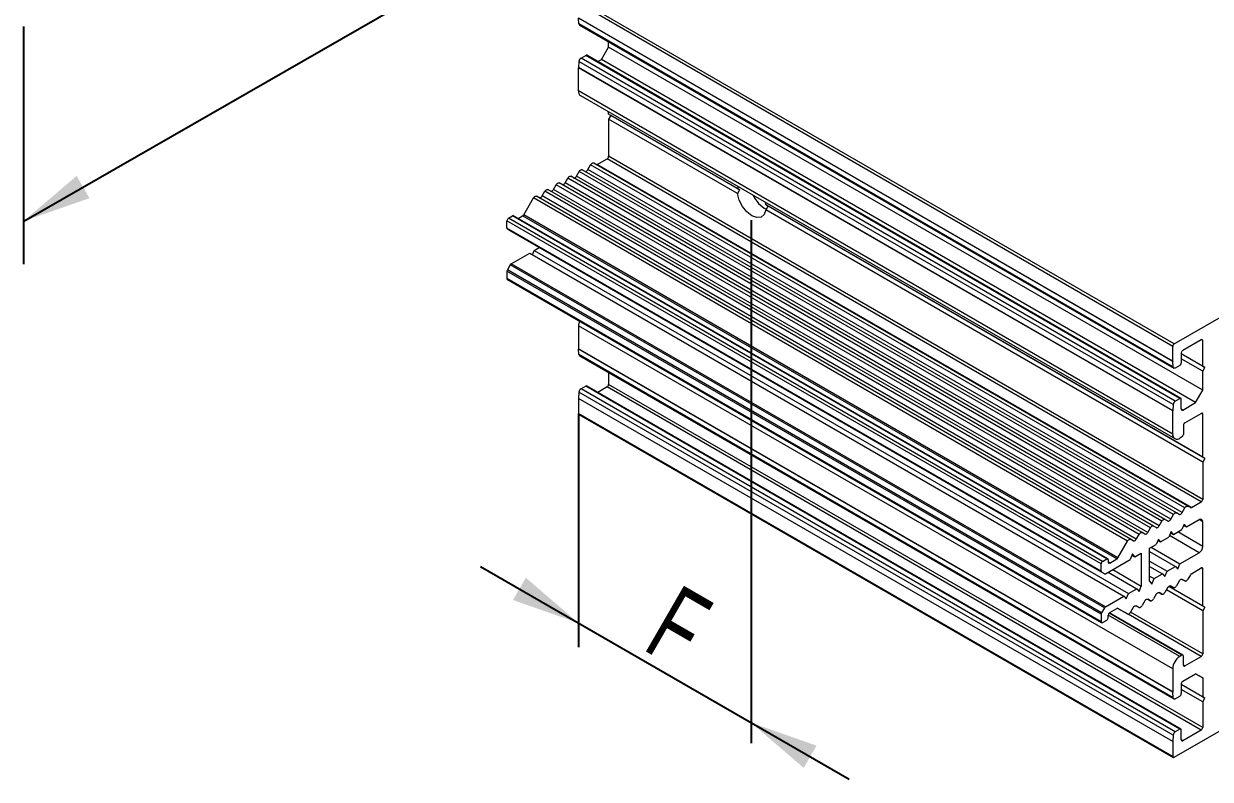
# Model space of a CAD drawing. Header units: millimetres. Extents: x 226 to 1066, y 456 to 1447.
# Drawn here: x 338.4 to 391.1, y 909.1 to 942.7 of the extents above; entities that cross this region are included whole.
import ezdxf

# ---------------------------------------------------------------- set-up
doc = ezdxf.new("R2010")
doc.units = ezdxf.units.MM
doc.styles.add('SLDTEXTSTYLE0', font='TXT', dxfattribs={"width": 0.663, "bigfont": 'bigfont'})

# ---------------------------------------------------------------- blocks, each defined once
blk = doc.blocks.new('M.T.TİP-5B')
at = {"color": 1}
for p, q in [((1267.049, 1291.395), (1293.355, 1306.498)), ((1267.05, 1289.477), (1267.05, 1300.039)), ((1299.378, 1291.43), (1299.378, 1268.188)), ((1291.709, 1282.849), (1291.709, 1272.468)), ((1287.351, 1276.05), (1303.737, 1266.59))]:
    blk.add_line(p, q, dxfattribs=at)
at = {"color": 7, "linetype": 'Continuous', "lineweight": 15}
for p, q in [((1318.184, 1285.938), (1351.467, 1305.152)), ((1318.184, 1285.938), (1291.773, 1301.185)), ((1318.12, 1285.828), (1291.709, 1301.074)), ((1318.12, 1285.167), (1291.709, 1300.413)), ((1318.12, 1285.16), (1291.71, 1300.407)), ((1291.729, 1300.158), (1291.71, 1300.407)), ((1318.14, 1284.911), (1291.729, 1300.158)), ((1291.757, 1300.105), (1318.167, 1284.859)), ((1292.728, 1298.576), (1293.046, 1299.127)), ((1293.046, 1299.127), (1293.046, 1299.361)), ((1319.456, 1283.88), (1293.046, 1299.127)), ((1291.729, 1298.487), (1291.71, 1298.215)), ((1318.14, 1283.24), (1291.729, 1298.487)), ((1291.824, 1298.642), (1292.028, 1298.759)), ((1318.235, 1283.396), (1291.824, 1298.642)), ((1318.438, 1283.513), (1292.028, 1298.759)), ((1318.483, 1283.518), (1292.073, 1298.764)), ((1292.563, 1298.481), (1292.728, 1298.576)), ((1319.138, 1283.329), (1292.728, 1298.576)), ((1318.12, 1282.962), (1291.709, 1298.208)), ((1291.709, 1297.18), (1291.709, 1298.208)), ((1318.12, 1282.968), (1291.71, 1298.215)), ((1318.12, 1281.933), (1291.709, 1297.18)), ((1291.803, 1296.973), (1318.213, 1281.727)), ((1293.046, 1296.151), (1293.046, 1296.256)), ((1298.781, 1292.84), (1293.046, 1296.151)), ((1293.141, 1296.095), (1293.046, 1296.151)), ((1293.141, 1296.095), (1293.046, 1295.93)), ((1293.046, 1295.93), (1293.046, 1294.277)), ((1298.781, 1292.619), (1293.046, 1295.93)), ((1298.869, 1292.789), (1293.141, 1296.095)), ((1319.456, 1279.03), (1293.046, 1294.277)), ((1292.129, 1293.687), (1292.249, 1293.894)), ((1318.659, 1278.648), (1292.249, 1293.894)), ((1318.794, 1278.726), (1292.384, 1293.972)), ((1292.541, 1293.912), (1292.982, 1294.166)), ((1318.952, 1278.665), (1292.541, 1293.912)), ((1319.393, 1278.92), (1292.982, 1294.166)), ((1291.111, 1293.099), (1291.231, 1293.307)), ((1317.641, 1278.06), (1291.231, 1293.307)), ((1317.776, 1278.138), (1291.366, 1293.385)), ((1291.62, 1293.393), (1291.74, 1293.6)), ((1318.031, 1278.147), (1291.62, 1293.393)), ((1318.15, 1278.354), (1291.74, 1293.6)), ((1318.285, 1278.432), (1291.875, 1293.678)), ((1318.54, 1278.441), (1292.129, 1293.687)), ((1290.093, 1292.512), (1290.212, 1292.719)), ((1316.623, 1277.472), (1290.212, 1292.719)), ((1316.758, 1277.55), (1290.347, 1292.797)), ((1290.602, 1292.806), (1290.721, 1293.013)), ((1317.012, 1277.559), (1290.602, 1292.806)), ((1317.132, 1277.766), (1290.721, 1293.013)), ((1317.267, 1277.844), (1290.856, 1293.091)), ((1317.521, 1277.853), (1291.111, 1293.099)), ((1298.801, 1292.933), (1298.781, 1292.84)), ((1289.272, 1291.679), (1289.703, 1292.425)), ((1316.114, 1277.178), (1289.703, 1292.425)), ((1316.249, 1277.256), (1289.838, 1292.503)), ((1316.503, 1277.265), (1290.093, 1292.512)), ((1300.039, 1292.113), (1300.018, 1292.231)), ((1288.591, 1291.521), (1288.782, 1291.631)), ((1315.192, 1276.385), (1288.782, 1291.631)), ((1315.237, 1276.389), (1288.827, 1291.636)), ((1289.031, 1291.518), (1289.227, 1291.631)), ((1315.638, 1276.385), (1289.227, 1291.631)), ((1315.683, 1276.432), (1289.272, 1291.679)), ((1319.456, 1280.904), (1300.039, 1292.113)), ((1319.456, 1280.684), (1300.039, 1291.893)), ((1319.552, 1280.849), (1300.142, 1292.054)), ((1314.938, 1276.165), (1288.527, 1291.411)), ((1288.527, 1291.08), (1288.527, 1291.411)), ((1315.002, 1276.275), (1288.591, 1291.521)), ((1314.938, 1275.834), (1288.527, 1291.08)), ((1314.957, 1275.793), (1288.546, 1291.039)), ((1288.673, 1290.966), (1288.546, 1291.039)), ((1315.084, 1275.719), (1288.673, 1290.966)), ((1289.664, 1289.903), (1289.743, 1290.091)), ((1289.743, 1290.091), (1289.965, 1290.22)), ((1289.743, 1290.091), (1316.153, 1274.845)), ((1288.718, 1289.5), (1289.54, 1289.974)), ((1289.54, 1289.974), (1315.95, 1274.728)), ((1314.938, 1273.923), (1288.527, 1289.17)), ((1288.527, 1289.17), (1288.527, 1288.839)), ((1288.673, 1289.453), (1288.546, 1289.232)), ((1314.957, 1273.986), (1288.546, 1289.232)), ((1315.084, 1274.206), (1288.673, 1289.453)), ((1315.129, 1274.254), (1288.718, 1289.5)), ((1314.938, 1273.592), (1288.527, 1288.839)), ((1288.546, 1288.798), (1314.957, 1273.551)), ((1318.12, 1271.498), (1291.709, 1286.744)), ((1291.709, 1286.744), (1291.709, 1285.715)), ((1318.184, 1267.566), (1351.467, 1286.78)), ((1318.12, 1285.167), (1318.12, 1285.828)), ((1319.393, 1286.122), (1318.565, 1285.644)), ((1319.456, 1284.946), (1319.456, 1286.085)), ((1318.12, 1270.469), (1291.709, 1285.715)), ((1318.12, 1270.463), (1291.71, 1285.709)), ((1291.729, 1285.46), (1291.71, 1285.709)), ((1318.14, 1270.214), (1291.729, 1285.46)), ((1291.757, 1285.408), (1318.167, 1270.161)), ((1318.502, 1285.534), (1318.502, 1285.093)), ((1319.456, 1284.946), (1318.502, 1285.497)), ((1319.552, 1284.891), (1318.502, 1285.497)), ((1318.14, 1284.911), (1318.12, 1285.16)), ((1318.438, 1284.983), (1318.235, 1284.866)), ((1319.456, 1284.726), (1318.502, 1285.277)), ((1319.456, 1284.946), (1319.552, 1284.891)), ((1319.456, 1284.726), (1319.552, 1284.891)), ((1293.046, 1284.664), (1293.046, 1284.135)), ((1319.456, 1283.88), (1319.456, 1284.726)), ((1291.729, 1283.789), (1291.71, 1283.517)), ((1318.14, 1268.543), (1291.729, 1283.789)), ((1292.028, 1284.062), (1291.824, 1283.944)), ((1318.235, 1268.698), (1291.824, 1283.944)), ((1318.438, 1268.815), (1292.028, 1284.062)), ((1318.483, 1268.82), (1292.073, 1284.066)), ((1292.982, 1284.025), (1292.563, 1283.783)), ((1319.393, 1268.779), (1292.982, 1284.025)), ((1319.456, 1268.889), (1293.046, 1284.135)), ((1319.138, 1283.329), (1319.456, 1283.88)), ((1318.12, 1268.264), (1291.709, 1283.511)), ((1291.709, 1283.511), (1291.709, 1282.849)), ((1318.12, 1268.271), (1291.71, 1283.517)), ((1318.14, 1283.24), (1318.12, 1282.968)), ((1318.235, 1283.396), (1318.438, 1283.513)), ((1318.502, 1283.035), (1318.502, 1283.476)), ((1318.565, 1282.999), (1319.138, 1283.329)), ((1318.12, 1267.603), (1291.709, 1282.849)), ((1291.728, 1282.808), (1318.139, 1267.562)), ((1318.12, 1281.933), (1318.12, 1282.962)), ((1318.661, 1282.429), (1319.393, 1282.852)), ((1319.456, 1280.904), (1319.456, 1282.815)), ((1318.597, 1282.319), (1318.597, 1281.915)), ((1318.534, 1281.804), (1318.438, 1281.749)), ((1319.552, 1280.849), (1319.456, 1280.904)), ((1319.552, 1280.849), (1319.456, 1280.684)), ((1319.456, 1280.684), (1319.456, 1279.03)), ((1318.54, 1278.441), (1318.659, 1278.648)), ((1318.907, 1278.661), (1318.794, 1278.726)), ((1318.952, 1278.665), (1319.393, 1278.92)), ((1317.521, 1277.853), (1317.641, 1278.06)), ((1317.896, 1278.069), (1317.776, 1278.138)), ((1318.031, 1278.147), (1318.15, 1278.354)), ((1318.405, 1278.363), (1318.285, 1278.432)), ((1318.629, 1277.928), (1318.528, 1277.686)), ((1318.73, 1277.803), (1318.629, 1277.928)), ((1318.73, 1277.803), (1319.297, 1278.13)), ((1319.456, 1276.936), (1319.456, 1278.038)), ((1316.503, 1277.265), (1316.623, 1277.472)), ((1316.877, 1277.481), (1316.758, 1277.55)), ((1317.012, 1277.559), (1317.132, 1277.766)), ((1317.386, 1277.775), (1317.267, 1277.844)), ((1318.056, 1277.597), (1317.955, 1277.355)), ((1318.034, 1277.544), (1318.158, 1277.472)), ((1318.158, 1277.472), (1318.056, 1277.597)), ((1318.158, 1277.472), (1318.528, 1277.686)), ((1318.607, 1277.874), (1318.73, 1277.803)), ((1315.683, 1276.432), (1316.114, 1277.178)), ((1316.368, 1277.187), (1316.249, 1277.256)), ((1317.096, 1276.859), (1317.382, 1277.024)), ((1317.096, 1275.389), (1317.096, 1276.859)), ((1317.171, 1276.902), (1318.444, 1276.168)), ((1317.483, 1277.267), (1317.382, 1277.024)), ((1317.461, 1277.213), (1317.585, 1277.141)), ((1317.585, 1277.141), (1317.483, 1277.267)), ((1317.585, 1277.141), (1317.955, 1277.355)), ((1315.002, 1276.275), (1315.192, 1276.385)), ((1315.129, 1275.724), (1316.237, 1276.363)), ((1315.256, 1276.348), (1315.256, 1276.238)), ((1315.32, 1276.201), (1315.638, 1276.385)), ((1316.338, 1276.605), (1316.237, 1276.363)), ((1316.315, 1276.552), (1316.439, 1276.48)), ((1316.439, 1276.48), (1316.338, 1276.605)), ((1316.439, 1276.48), (1316.726, 1276.645)), ((1316.726, 1276.645), (1316.726, 1275.176)), ((1317.096, 1276.712), (1318.241, 1276.051)), ((1318.444, 1276.168), (1319.297, 1276.66)), ((1314.938, 1275.834), (1314.938, 1276.165)), ((1315.453, 1275.911), (1316.726, 1275.176)), ((1317.096, 1276.285), (1317.871, 1275.837)), ((1317.096, 1276.051), (1317.668, 1275.72)), ((1317.77, 1275.595), (1317.871, 1275.837)), ((1317.871, 1275.837), (1318.241, 1276.051)), ((1318.241, 1276.051), (1318.343, 1275.925)), ((1318.343, 1275.925), (1318.444, 1276.168)), ((1318.952, 1275.726), (1319.393, 1275.98)), ((1319.456, 1274.29), (1319.456, 1275.944)), ((1315.084, 1275.719), (1314.957, 1275.793)), ((1315.25, 1275.794), (1316.523, 1275.059)), ((1317.096, 1275.623), (1317.298, 1275.506)), ((1317.096, 1275.389), (1317.197, 1275.264)), ((1317.197, 1275.264), (1317.298, 1275.506)), ((1317.298, 1275.506), (1317.668, 1275.72)), ((1317.668, 1275.72), (1317.77, 1275.595)), ((1318.405, 1275.397), (1318.285, 1275.19)), ((1318.659, 1275.406), (1318.538, 1275.475)), ((1318.54, 1275.475), (1318.659, 1275.406)), ((1318.907, 1275.678), (1318.794, 1275.483)), ((1316.052, 1274.603), (1316.153, 1274.845)), ((1316.153, 1274.845), (1316.523, 1275.059)), ((1316.523, 1275.059), (1316.624, 1274.933)), ((1316.624, 1274.933), (1316.726, 1275.176)), ((1317.386, 1274.809), (1317.267, 1274.602)), ((1317.641, 1274.818), (1317.52, 1274.887)), ((1317.521, 1274.887), (1317.641, 1274.818)), ((1317.896, 1275.103), (1317.776, 1274.896)), ((1319.456, 1274.07), (1317.838, 1275.004)), ((1319.456, 1274.29), (1317.946, 1275.162)), ((1319.552, 1274.235), (1317.946, 1275.162)), ((1318.15, 1275.112), (1318.029, 1275.181)), ((1318.031, 1275.181), (1318.15, 1275.112)), ((1315.129, 1274.254), (1315.95, 1274.728)), ((1315.95, 1274.728), (1316.052, 1274.603)), ((1316.623, 1274.23), (1316.502, 1274.3)), ((1316.503, 1274.299), (1316.623, 1274.23)), ((1316.877, 1274.515), (1316.758, 1274.308)), ((1317.132, 1274.524), (1317.011, 1274.594)), ((1317.012, 1274.593), (1317.132, 1274.524)), ((1319.552, 1274.235), (1319.456, 1274.29)), ((1319.552, 1274.235), (1319.456, 1274.07)), ((1314.938, 1273.923), (1314.938, 1273.592)), ((1315.084, 1274.206), (1314.957, 1273.986)), ((1315.256, 1273.776), (1315.256, 1273.886)), ((1318.579, 1272.108), (1315.314, 1273.993)), ((1315.32, 1273.997), (1315.638, 1274.18)), ((1316.114, 1273.936), (1315.681, 1274.186)), ((1315.683, 1274.185), (1316.114, 1273.936)), ((1316.368, 1274.221), (1316.249, 1274.014)), ((1319.456, 1274.07), (1319.456, 1272.159)), ((1315.002, 1273.556), (1315.192, 1273.666)), ((1318.534, 1272.104), (1318.438, 1272.049)), ((1318.597, 1271.663), (1318.597, 1272.067)), ((1318.661, 1271.626), (1319.393, 1272.049)), ((1318.12, 1271.498), (1318.12, 1270.469)), ((1318.565, 1270.946), (1319.138, 1271.277)), ((1319.138, 1271.277), (1319.456, 1271.093)), ((1319.456, 1271.093), (1319.138, 1271.277)), ((1319.456, 1271.093), (1319.456, 1270.248)), ((1318.502, 1270.836), (1318.502, 1270.395)), ((1319.456, 1270.248), (1318.502, 1270.799)), ((1319.552, 1270.193), (1318.502, 1270.799)), ((1319.456, 1270.028), (1318.502, 1270.579)), ((1318.14, 1270.214), (1318.12, 1270.463)), ((1318.235, 1270.168), (1318.438, 1270.285)), ((1319.456, 1270.248), (1319.552, 1270.193)), ((1319.456, 1270.028), (1319.552, 1270.193)), ((1319.456, 1270.028), (1319.456, 1268.889)), ((1318.14, 1268.543), (1318.12, 1268.271)), ((1318.438, 1268.815), (1318.235, 1268.698)), ((1318.502, 1268.338), (1318.502, 1268.779)), ((1319.393, 1268.779), (1318.565, 1268.301)), ((1318.12, 1268.264), (1318.12, 1267.603))]:
    blk.add_line(p, q, dxfattribs=at)
at = {"color": 8, "linetype": 'Continuous', "lineweight": 15}
for p, q in [((1319.456, 1286.085), (1319.393, 1286.122)), ((1318.565, 1282.999), (1318.502, 1283.035)), ((1319.456, 1282.815), (1319.393, 1282.852)), ((1319.456, 1278.038), (1319.297, 1278.13)), ((1319.297, 1276.66), (1317.982, 1277.42)), ((1319.456, 1276.936), (1318.342, 1277.579)), ((1315.32, 1276.201), (1315.256, 1276.238)), ((1319.456, 1275.944), (1319.393, 1275.98)), ((1318.438, 1272.049), (1315.256, 1273.886)), ((1318.534, 1272.104), (1315.293, 1273.975)), ((1319.393, 1272.049), (1316.134, 1273.93)), ((1319.456, 1272.159), (1316.247, 1274.012)), ((1318.661, 1271.626), (1318.597, 1271.663)), ((1318.565, 1268.301), (1318.502, 1268.338))]:
    blk.add_line(p, q, dxfattribs=at)
at = {"color": 7, "linetype": 'Continuous', "lineweight": 15, "flags": 128}
for points in [[(1292.249, 1293.894), (1292.263, 1293.916), (1292.28, 1293.936), (1292.298, 1293.953), (1292.316, 1293.966), (1292.335, 1293.974), (1292.353, 1293.978), (1292.369, 1293.978), (1292.384, 1293.972)], [(1291.231, 1293.307), (1291.245, 1293.329), (1291.262, 1293.348), (1291.279, 1293.365), (1291.298, 1293.378), (1291.317, 1293.386), (1291.335, 1293.391), (1291.351, 1293.39), (1291.366, 1293.385)], [(1291.485, 1293.315), (1291.5, 1293.31), (1291.516, 1293.309), (1291.534, 1293.314), (1291.553, 1293.322), (1291.571, 1293.335), (1291.589, 1293.352), (1291.606, 1293.371), (1291.62, 1293.393)], [(1291.74, 1293.6), (1291.754, 1293.623), (1291.771, 1293.642), (1291.789, 1293.659), (1291.807, 1293.672), (1291.826, 1293.68), (1291.844, 1293.684), (1291.86, 1293.684), (1291.875, 1293.678)], [(1291.994, 1293.609), (1292.009, 1293.604), (1292.025, 1293.603), (1292.043, 1293.607), (1292.062, 1293.616), (1292.08, 1293.629), (1292.098, 1293.646), (1292.115, 1293.665), (1292.129, 1293.687)], [(1290.212, 1292.719), (1290.227, 1292.741), (1290.243, 1292.761), (1290.261, 1292.777), (1290.28, 1292.79), (1290.298, 1292.799), (1290.316, 1292.803), (1290.333, 1292.802), (1290.347, 1292.797)], [(1290.467, 1292.728), (1290.481, 1292.722), (1290.498, 1292.722), (1290.516, 1292.726), (1290.534, 1292.734), (1290.553, 1292.747), (1290.571, 1292.764), (1290.587, 1292.784), (1290.602, 1292.806)], [(1290.721, 1293.013), (1290.736, 1293.035), (1290.752, 1293.054), (1290.77, 1293.071), (1290.789, 1293.084), (1290.808, 1293.093), (1290.825, 1293.097), (1290.842, 1293.096), (1290.856, 1293.091)], [(1290.976, 1293.022), (1290.99, 1293.016), (1291.007, 1293.016), (1291.025, 1293.02), (1291.043, 1293.028), (1291.062, 1293.041), (1291.08, 1293.058), (1291.097, 1293.077), (1291.111, 1293.099)], [(1289.703, 1292.425), (1289.718, 1292.447), (1289.734, 1292.467), (1289.752, 1292.483), (1289.771, 1292.496), (1289.789, 1292.505), (1289.807, 1292.509), (1289.824, 1292.508), (1289.838, 1292.503)], [(1289.958, 1292.434), (1289.972, 1292.428), (1289.989, 1292.428), (1290.007, 1292.432), (1290.025, 1292.44), (1290.044, 1292.453), (1290.062, 1292.47), (1290.078, 1292.49), (1290.093, 1292.512)], [(1300.039, 1291.893), (1299.967, 1291.689), (1299.825, 1291.57), (1299.631, 1291.55), (1299.41, 1291.632), (1299.189, 1291.805), (1298.995, 1292.049), (1298.853, 1292.332), (1298.781, 1292.619)], [(1318.235, 1284.866), (1318.217, 1284.857), (1318.2, 1284.853), (1318.185, 1284.853), (1318.17, 1284.857), (1318.159, 1284.866), (1318.149, 1284.878), (1318.143, 1284.893), (1318.14, 1284.911)], [(1318.405, 1278.363), (1318.419, 1278.358), (1318.436, 1278.357), (1318.454, 1278.361), (1318.472, 1278.37), (1318.491, 1278.382), (1318.509, 1278.399), (1318.525, 1278.419), (1318.54, 1278.441)], [(1318.659, 1278.648), (1318.674, 1278.67), (1318.69, 1278.69), (1318.708, 1278.706), (1318.727, 1278.719), (1318.745, 1278.728), (1318.763, 1278.732), (1318.78, 1278.731), (1318.794, 1278.726)], [(1317.641, 1278.06), (1317.655, 1278.082), (1317.672, 1278.102), (1317.69, 1278.119), (1317.708, 1278.131), (1317.727, 1278.14), (1317.745, 1278.144), (1317.762, 1278.143), (1317.776, 1278.138)], [(1317.896, 1278.069), (1317.91, 1278.064), (1317.927, 1278.063), (1317.944, 1278.067), (1317.963, 1278.076), (1317.982, 1278.089), (1318, 1278.105), (1318.016, 1278.125), (1318.031, 1278.147)], [(1318.15, 1278.354), (1318.165, 1278.376), (1318.181, 1278.396), (1318.199, 1278.412), (1318.218, 1278.425), (1318.236, 1278.434), (1318.254, 1278.438), (1318.271, 1278.437), (1318.285, 1278.432)], [(1316.623, 1277.472), (1316.637, 1277.494), (1316.654, 1277.514), (1316.672, 1277.531), (1316.69, 1277.544), (1316.709, 1277.552), (1316.727, 1277.556), (1316.743, 1277.556), (1316.758, 1277.55)], [(1316.877, 1277.481), (1316.892, 1277.476), (1316.908, 1277.475), (1316.926, 1277.479), (1316.945, 1277.488), (1316.963, 1277.501), (1316.981, 1277.517), (1316.998, 1277.537), (1317.012, 1277.559)], [(1317.132, 1277.766), (1317.146, 1277.788), (1317.163, 1277.808), (1317.181, 1277.825), (1317.199, 1277.837), (1317.218, 1277.846), (1317.236, 1277.85), (1317.252, 1277.85), (1317.267, 1277.844)], [(1317.386, 1277.775), (1317.401, 1277.77), (1317.417, 1277.769), (1317.435, 1277.773), (1317.454, 1277.782), (1317.473, 1277.795), (1317.49, 1277.811), (1317.507, 1277.831), (1317.521, 1277.853)], [(1316.114, 1277.178), (1316.128, 1277.2), (1316.145, 1277.22), (1316.162, 1277.237), (1316.181, 1277.25), (1316.2, 1277.258), (1316.218, 1277.262), (1316.234, 1277.262), (1316.249, 1277.256)], [(1316.368, 1277.187), (1316.383, 1277.182), (1316.399, 1277.181), (1316.417, 1277.185), (1316.436, 1277.194), (1316.454, 1277.207), (1316.472, 1277.223), (1316.489, 1277.243), (1316.503, 1277.265)], [(1318.405, 1275.397), (1318.419, 1275.419), (1318.436, 1275.438), (1318.454, 1275.455), (1318.472, 1275.468), (1318.491, 1275.477), (1318.509, 1275.481), (1318.525, 1275.48), (1318.54, 1275.475)], [(1318.659, 1275.406), (1318.674, 1275.4), (1318.69, 1275.4), (1318.708, 1275.404), (1318.727, 1275.412), (1318.745, 1275.425), (1318.763, 1275.442), (1318.78, 1275.461), (1318.794, 1275.483)], [(1317.386, 1274.809), (1317.401, 1274.831), (1317.417, 1274.851), (1317.435, 1274.867), (1317.454, 1274.88), (1317.473, 1274.889), (1317.49, 1274.893), (1317.507, 1274.892), (1317.521, 1274.887)], [(1317.641, 1274.818), (1317.655, 1274.812), (1317.672, 1274.812), (1317.69, 1274.816), (1317.708, 1274.824), (1317.727, 1274.837), (1317.745, 1274.854), (1317.762, 1274.874), (1317.776, 1274.896)], [(1317.896, 1275.103), (1317.91, 1275.125), (1317.927, 1275.145), (1317.944, 1275.161), (1317.963, 1275.174), (1317.982, 1275.183), (1318, 1275.187), (1318.016, 1275.186), (1318.031, 1275.181)], [(1318.15, 1275.112), (1318.165, 1275.106), (1318.181, 1275.106), (1318.199, 1275.11), (1318.218, 1275.118), (1318.236, 1275.131), (1318.254, 1275.148), (1318.271, 1275.168), (1318.285, 1275.19)], [(1316.368, 1274.221), (1316.383, 1274.243), (1316.399, 1274.263), (1316.417, 1274.279), (1316.436, 1274.292), (1316.454, 1274.301), (1316.472, 1274.305), (1316.489, 1274.304), (1316.503, 1274.299)], [(1316.623, 1274.23), (1316.637, 1274.225), (1316.654, 1274.224), (1316.672, 1274.228), (1316.69, 1274.237), (1316.709, 1274.249), (1316.727, 1274.266), (1316.743, 1274.286), (1316.758, 1274.308)], [(1316.877, 1274.515), (1316.892, 1274.537), (1316.908, 1274.557), (1316.926, 1274.573), (1316.945, 1274.586), (1316.963, 1274.595), (1316.981, 1274.599), (1316.998, 1274.598), (1317.012, 1274.593)], [(1317.132, 1274.524), (1317.146, 1274.518), (1317.163, 1274.518), (1317.181, 1274.522), (1317.199, 1274.531), (1317.218, 1274.543), (1317.236, 1274.56), (1317.252, 1274.58), (1317.267, 1274.602)], [(1316.114, 1273.936), (1316.128, 1273.931), (1316.145, 1273.93), (1316.162, 1273.934), (1316.181, 1273.943), (1316.2, 1273.956), (1316.218, 1273.972), (1316.234, 1273.992), (1316.249, 1274.014)], [(1318.235, 1270.168), (1318.217, 1270.16), (1318.2, 1270.155), (1318.185, 1270.155), (1318.17, 1270.16), (1318.159, 1270.168), (1318.149, 1270.18), (1318.143, 1270.195), (1318.14, 1270.214)]]:
    blk.add_lwpolyline(points, dxfattribs=at)
at = {"color": 7, "linetype": 'Continuous', "lineweight": 15}
for centre, radius, start, end in [((1291.792, 1300.157), 0.0628, 179.6495, 235.8962), ((1291.938, 1298.466), 0.21, 122.8009, 174.311), ((1292.054, 1298.723), 0.0453, 65.6929, 125.6176), ((1291.8, 1298.208), 0.0904, 175.806, 179.9558), ((1291.93, 1297.155), 0.222, 173.7012, 234.9867), ((1292.908, 1294.283), 0.138, 302.6055, 357.3945), ((1292.515, 1293.949), 0.0457, 247.3803, 305.469), ((1300.636, 1293.049), 1.265, 203.5736, 242.8864), ((1288.808, 1291.595), 0.0453, 65.6929, 125.6176), ((1289.159, 1291.742), 0.13, 301.9547, 331.1444), ((1288.666, 1291.405), 0.138, 122.6055, 177.3945), ((1288.573, 1291.076), 0.0453, 174.3796, 234.302), ((1288.657, 1289.165), 0.13, 148.8563, 178.0435), ((1288.787, 1289.39), 0.13, 121.9547, 151.1444), ((1288.57, 1288.833), 0.0432, 172.7442, 235.9436), ((1292.3, 1286.732), 0.59, 158.5211, 178.7922), ((1318.258, 1285.822), 0.138, 122.6055, 177.3945), ((1319.418, 1286.091), 0.0393, 350.786, 129.2033), ((1291.789, 1285.715), 0.0794, 179.9496, 184.4775), ((1291.792, 1285.46), 0.0628, 179.6495, 235.8962), ((1318.64, 1285.528), 0.138, 122.6055, 177.3945), ((1318.199, 1285.167), 0.0794, 179.9496, 184.4775), ((1318.364, 1285.099), 0.138, 302.6055, 357.3945), ((1291.938, 1283.768), 0.21, 122.8009, 174.311), ((1292.054, 1284.025), 0.0453, 65.6929, 125.6176), ((1292.908, 1284.141), 0.138, 302.6055, 357.3945), ((1291.8, 1283.511), 0.0904, 175.806, 179.9558), ((1318.349, 1283.219), 0.21, 122.8009, 174.311), ((1318.463, 1283.483), 0.0393, 350.786, 129.2033), ((1291.754, 1282.844), 0.0444, 173.7012, 234.9867), ((1318.21, 1282.962), 0.0904, 175.806, 179.9558), ((1318.541, 1283.029), 0.0393, 170.786, 309.2033), ((1319.418, 1282.821), 0.0393, 350.786, 129.2033), ((1318.735, 1282.313), 0.138, 122.6055, 177.3945), ((1318.314, 1281.902), 0.197, 170.786, 309.2033), ((1318.459, 1281.921), 0.138, 302.6055, 357.3945), ((1319.318, 1279.036), 0.138, 302.6055, 357.3945), ((1318.925, 1278.702), 0.0453, 245.686, 305.6182), ((1319.359, 1278.054), 0.0983, 350.786, 129.2033), ((1319.111, 1276.951), 0.346, 302.6055, 357.3945), ((1315.217, 1276.355), 0.0393, 350.786, 129.2033), ((1315.569, 1276.495), 0.13, 301.9547, 331.1444), ((1315.076, 1276.158), 0.138, 122.6055, 177.3945), ((1314.983, 1275.829), 0.0453, 174.3796, 234.302), ((1315.295, 1276.232), 0.0393, 170.786, 309.2033), ((1319.418, 1275.95), 0.0393, 350.786, 129.2033), ((1315.102, 1275.76), 0.0453, 245.686, 305.6182), ((1319.02, 1275.616), 0.13, 121.9547, 151.1444), ((1315.198, 1274.144), 0.13, 121.9547, 151.1444), ((1315.068, 1273.919), 0.13, 148.8563, 178.0435), ((1315.118, 1273.782), 0.138, 302.6055, 357.3945), ((1315.394, 1273.88), 0.138, 122.6055, 177.3945), ((1315.664, 1274.143), 0.0453, 65.686, 125.6182), ((1314.977, 1273.586), 0.0393, 170.786, 309.2033), ((1318.558, 1272.073), 0.0393, 350.786, 129.2033), ((1319.318, 1272.165), 0.138, 302.6055, 357.3945), ((1318.811, 1271.466), 0.692, 122.6055, 177.3945), ((1318.636, 1271.657), 0.0393, 170.786, 309.2033), ((1318.64, 1270.83), 0.138, 122.6055, 177.3945), ((1318.199, 1270.469), 0.0794, 179.9496, 184.4775), ((1318.364, 1270.402), 0.138, 302.6055, 357.3945), ((1318.349, 1268.522), 0.21, 122.8009, 174.311), ((1318.463, 1268.785), 0.0393, 350.786, 129.2033), ((1319.318, 1268.895), 0.138, 302.6055, 357.3945), ((1318.21, 1268.264), 0.0904, 175.806, 179.9558), ((1318.541, 1268.331), 0.0393, 170.786, 309.2033), ((1318.159, 1267.597), 0.0393, 170.786, 309.2033)]:
    blk.add_arc(centre, radius, start, end, dxfattribs=at)
for major_axis, ratio, start_param, end_param in [((0.9, -0.52), 0.00007, 3.776463, 3.927031), ((0.636, 1.102), 0.577335, 1.570837, 1.721405), ((0.9, -0.52), 0.00007, 0.785439, 0.936007), ((0.636, 1.102), 0.577335, 4.561861, 4.71243)]:
    blk.add_ellipse((1299.505, 1292.422), major_axis=major_axis, ratio=ratio, start_param=start_param, end_param=end_param, dxfattribs=at)
at = {"color": 1}
for points in [[(1267.049, 1291.395), (1269.969, 1292.413), (1269.4, 1293.404)], [(1291.709, 1273.533), (1289.368, 1275.545), (1288.797, 1274.555)], [(1299.378, 1269.106), (1301.719, 1267.095), (1302.29, 1268.085)]]:
    blk.add_solid(points, dxfattribs=at)
at = {"color": 1, "insert": (1296.173, 1275.317), "char_height": 3.375, "attachment_point": 1, "rotation": 330.0027, "style": 'SLDTEXTSTYLE0'}
blk.add_mtext('{\\fArial|b0|i0|c0|p34;F}', dxfattribs=at)

msp = doc.modelspace()

# ---------------------------------------------------------------- block references
msp.add_blockref('M.T.TİP-5B', (-928.668, -357.5))

doc.saveas('drawing.dxf')
